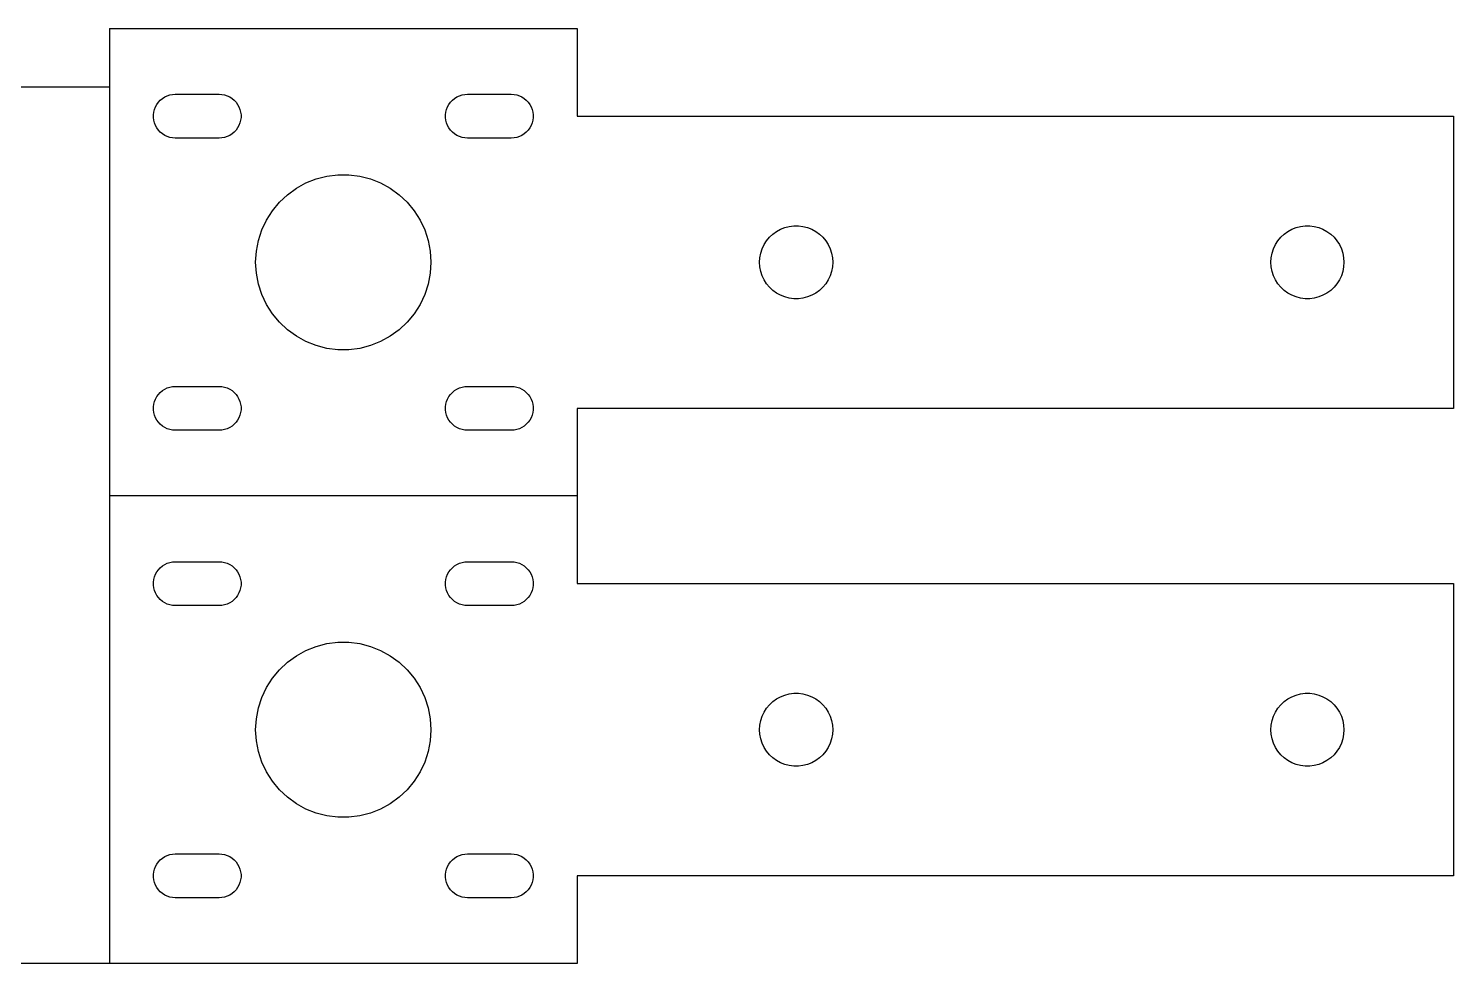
# Model space of a CAD drawing. Extents: x 0 to 499, y -2 to 80.
# Drawn here: x 234.9 to 332.4, y 0.1 to 64.1 of the extents above; entities that cross this region are included whole.
import ezdxf

# ---------------------------------------------------------------- set-up
doc = ezdxf.new("R2010")
doc.units = 0
doc.layers.add('LAYER_1', color=7, linetype='CONTINUOUS')

msp = doc.modelspace()

# ---------------------------------------------------------------- linework, layer by layer
at = {"layer": 'LAYER_1', "color": 7}
for p, q in [((240.423327, 64.141103), (240.423327, 0.141112)), ((240.423327, 64.141103), (272.423327, 64.141103)), ((272.423327, 64.141103), (272.423327, 58.141112)), ((220.423328, 60.141111), (240.423327, 60.141111)), ((244.200327, 59.455111), (244.371326, 59.536108)), ((244.371326, 59.536108), (244.550328, 59.594105)), ((244.550328, 59.594105), (244.735327, 59.629101)), ((244.735327, 59.629101), (244.923327, 59.641236)), ((244.923327, 59.641095), (247.923327, 59.641095)), ((247.923327, 59.641095), (248.111326, 59.628959)), ((248.111326, 59.629101), (248.296326, 59.594105)), ((248.296326, 59.594105), (248.475328, 59.536108)), ((248.475328, 59.536108), (248.646326, 59.455111)), ((264.200327, 59.455111), (264.371327, 59.536108)), ((264.371327, 59.536108), (264.550327, 59.594105)), ((264.550327, 59.594105), (264.735327, 59.629101)), ((264.735327, 59.629101), (264.923327, 59.641236)), ((264.923327, 59.641095), (267.923327, 59.641095)), ((267.923327, 59.641095), (268.111327, 59.628959)), ((268.111327, 59.629101), (268.296327, 59.594105)), ((268.296327, 59.594105), (268.475327, 59.536108)), ((268.475327, 59.536108), (268.646327, 59.455111)), ((243.450327, 58.422093), (243.496327, 58.605114)), ((243.496327, 58.605114), (243.566326, 58.780091)), ((243.566326, 58.780091), (243.657326, 58.945107)), ((243.657326, 58.945107), (243.767328, 59.097112)), ((243.767328, 59.097112), (243.896326, 59.234102)), ((243.896326, 59.234102), (244.041326, 59.355091)), ((244.041326, 59.355091), (244.200327, 59.455111)), ((248.646326, 59.455111), (248.805327, 59.355091)), ((248.805327, 59.355091), (248.950328, 59.234102)), ((248.950328, 59.234102), (249.079326, 59.097112)), ((249.079326, 59.097112), (249.189327, 58.945107)), ((249.189327, 58.945107), (249.280327, 58.780091)), ((249.280327, 58.780091), (249.350327, 58.605114)), ((249.350327, 58.605114), (249.396327, 58.422093)), ((263.450327, 58.422093), (263.496327, 58.605114)), ((263.496327, 58.605114), (263.566327, 58.780091)), ((263.566327, 58.780091), (263.657327, 58.945107)), ((263.657327, 58.945107), (263.767327, 59.097112)), ((263.767327, 59.097112), (263.896327, 59.234102)), ((263.896327, 59.234102), (264.041327, 59.355091)), ((264.041327, 59.355091), (264.200327, 59.455111)), ((268.646327, 59.455111), (268.805327, 59.355091)), ((268.805327, 59.355091), (268.950327, 59.234102)), ((268.950327, 59.234102), (269.079327, 59.097112)), ((269.079327, 59.097112), (269.189327, 58.945107)), ((269.189327, 58.945107), (269.280327, 58.780091)), ((269.280327, 58.780091), (269.350327, 58.605114)), ((269.350327, 58.605114), (269.396327, 58.422093)), ((243.426327, 58.235092), (243.450316, 58.422093)), ((243.426327, 58.047104), (243.426327, 58.235092)), ((243.450327, 57.860103), (243.426338, 58.047104)), ((243.496327, 57.677111), (243.450327, 57.860103)), ((243.566326, 57.502105), (243.496327, 57.677111)), ((249.350327, 57.677111), (249.280327, 57.502105)), ((249.396327, 57.860103), (249.350327, 57.677111)), ((249.396327, 58.422093), (249.420327, 58.235092)), ((249.420327, 58.047104), (249.396327, 57.860103)), ((249.420327, 58.235092), (249.420327, 58.047104)), ((263.426327, 58.235092), (263.450327, 58.422093)), ((263.426327, 58.047104), (263.426327, 58.235092)), ((263.450327, 57.860103), (263.426327, 58.047104)), ((263.496327, 57.677111), (263.450327, 57.860103)), ((263.566327, 57.502105), (263.496327, 57.677111)), ((269.350327, 57.677111), (269.280327, 57.502105)), ((269.396327, 57.860103), (269.350327, 57.677111)), ((269.396327, 58.422093), (269.420327, 58.235092)), ((269.420327, 58.047104), (269.396327, 57.860103)), ((269.420327, 58.235092), (269.420327, 58.047104)), ((272.423327, 58.141112), (332.423327, 58.141112)), ((332.423327, 58.141112), (332.423327, 38.141096)), ((243.657326, 57.337089), (243.566326, 57.502105)), ((243.767328, 57.185113), (243.657326, 57.337089)), ((243.896326, 57.048094), (243.767328, 57.185113)), ((244.041326, 56.927105), (243.896326, 57.048094)), ((244.200327, 56.827114), (244.041326, 56.927105)), ((244.371326, 56.746116), (244.200327, 56.827114)), ((244.550328, 56.688091), (244.371326, 56.746116)), ((244.735327, 56.653095), (244.550328, 56.688091)), ((244.923327, 56.641101), (244.735327, 56.653237)), ((247.923327, 56.641101), (244.923327, 56.641101)), ((248.111326, 56.653095), (247.923327, 56.64096)), ((248.296326, 56.688091), (248.111326, 56.653095)), ((248.475328, 56.746116), (248.296326, 56.688091)), ((248.646326, 56.827114), (248.475328, 56.746116)), ((248.805327, 56.927105), (248.646326, 56.827114)), ((248.950328, 57.048094), (248.805327, 56.927105)), ((249.079326, 57.185113), (248.950328, 57.048094)), ((249.189327, 57.337089), (249.079326, 57.185113)), ((249.280327, 57.502105), (249.189327, 57.337089)), ((263.657327, 57.337089), (263.566327, 57.502105)), ((263.767327, 57.185113), (263.657327, 57.337089)), ((263.896327, 57.048094), (263.767327, 57.185113)), ((264.041327, 56.927105), (263.896327, 57.048094)), ((264.200327, 56.827114), (264.041327, 56.927105)), ((264.371327, 56.746116), (264.200327, 56.827114)), ((264.550327, 56.688091), (264.371327, 56.746116)), ((264.735327, 56.653095), (264.550327, 56.688091)), ((264.923327, 56.641101), (264.735327, 56.653237)), ((267.923327, 56.641101), (264.923327, 56.641101)), ((268.111327, 56.653095), (267.923327, 56.64096)), ((268.296327, 56.688091), (268.111327, 56.653095)), ((268.475327, 56.746116), (268.296327, 56.688091)), ((268.646327, 56.827114), (268.475327, 56.746116)), ((268.805327, 56.927105), (268.646327, 56.827114)), ((268.950327, 57.048094), (268.805327, 56.927105)), ((269.079327, 57.185113), (268.950327, 57.048094)), ((269.189327, 57.337089), (269.079327, 57.185113)), ((269.280327, 57.502105), (269.189327, 57.337089)), ((253.868327, 53.5701), (254.569327, 53.847101)), ((254.569327, 53.847101), (255.299327, 54.035089)), ((255.299327, 54.035089), (256.046327, 54.129097)), ((256.046327, 54.129097), (256.800327, 54.129097)), ((256.800327, 54.129097), (257.547327, 54.035089)), ((257.547327, 54.035089), (258.277327, 53.847101)), ((258.277327, 53.847101), (258.978327, 53.5701)), ((252.049327, 52.248115), (252.598327, 52.764101)), ((252.598327, 52.764101), (253.208327, 53.207106)), ((253.208327, 53.207106), (253.868327, 53.5701)), ((258.978327, 53.5701), (259.638327, 53.207106)), ((259.638327, 53.207106), (260.248327, 52.764101)), ((260.248327, 52.764101), (260.797327, 52.248115)), ((251.569327, 51.668091), (252.049327, 52.248115)), ((260.797327, 52.248115), (261.277327, 51.668091)), ((250.844327, 50.350114), (251.165327, 51.032104)), ((251.165327, 51.032104), (251.569327, 51.668091)), ((261.277327, 51.668091), (261.681327, 51.032104)), ((261.681327, 51.032104), (262.002327, 50.350114)), ((250.612327, 49.6331), (250.844327, 50.350114)), ((262.002327, 50.350114), (262.234327, 49.6331)), ((285.400327, 49.610099), (285.601327, 49.852104)), ((285.601327, 49.852104), (285.829327, 50.067101)), ((285.829327, 50.067101), (286.083327, 50.252098)), ((286.083327, 50.252098), (286.359327, 50.403115)), ((286.359327, 50.403115), (286.650327, 50.519108)), ((286.650327, 50.519108), (286.955327, 50.597115)), ((286.955327, 50.597115), (287.266327, 50.636089)), ((287.266327, 50.636089), (287.580327, 50.636089)), ((287.580327, 50.636089), (287.891327, 50.597115)), ((287.891327, 50.597115), (288.196327, 50.519108)), ((288.196327, 50.519108), (288.487327, 50.403115)), ((288.487327, 50.403115), (288.763327, 50.252098)), ((288.763327, 50.252098), (289.017327, 50.067101)), ((289.017327, 50.067101), (289.245327, 49.852104)), ((289.245327, 49.852104), (289.446327, 49.610099)), ((320.400327, 49.610099), (320.601326, 49.852104)), ((320.601326, 49.852104), (320.829328, 50.067101)), ((320.829328, 50.067101), (321.083328, 50.252098)), ((321.083328, 50.252098), (321.359327, 50.403115)), ((321.359327, 50.403115), (321.650326, 50.519108)), ((321.650326, 50.519108), (321.955327, 50.597115)), ((321.955327, 50.597115), (322.266327, 50.636089)), ((322.266327, 50.636089), (322.580327, 50.636089)), ((322.580327, 50.636089), (322.891328, 50.597115)), ((322.891328, 50.597115), (323.196325, 50.519108)), ((323.196325, 50.519108), (323.487328, 50.403115)), ((323.487328, 50.403115), (323.763327, 50.252098)), ((323.763327, 50.252098), (324.017327, 50.067101)), ((324.017327, 50.067101), (324.245326, 49.852104)), ((324.245326, 49.852104), (324.446327, 49.610099)), ((250.423327, 48.141104), (250.470327, 48.893113)), ((250.470327, 48.893113), (250.612327, 49.6331)), ((262.234327, 49.6331), (262.376327, 48.893113)), ((262.376327, 48.893113), (262.423327, 48.141104)), ((285.002327, 48.763093), (285.099327, 49.061092)), ((285.099327, 49.061092), (285.232327, 49.345092)), ((285.232327, 49.345092), (285.400327, 49.610099)), ((289.446327, 49.610099), (289.614327, 49.345092)), ((289.614327, 49.345092), (289.747327, 49.061092)), ((289.747327, 49.061092), (289.844327, 48.763093)), ((320.002326, 48.763093), (320.099326, 49.061092)), ((320.099326, 49.061092), (320.232326, 49.345092)), ((320.232326, 49.345092), (320.400327, 49.610099)), ((324.446327, 49.610099), (324.614326, 49.345092)), ((324.614326, 49.345092), (324.747326, 49.061092)), ((324.747326, 49.061092), (324.844325, 48.763093)), ((250.470327, 47.389095), (250.423327, 48.141104)), ((262.423327, 48.141104), (262.376327, 47.389095)), ((284.943327, 47.828091), (284.923326, 48.141104)), ((284.923327, 48.141104), (284.943328, 48.454088)), ((284.943327, 48.454088), (285.002327, 48.763093)), ((285.002327, 47.519114), (284.943327, 47.828091)), ((289.844327, 48.763093), (289.903327, 48.454088)), ((289.903327, 47.828091), (289.844327, 47.519114)), ((289.923327, 48.141104), (289.903326, 47.828091)), ((289.903327, 48.454088), (289.923328, 48.141104)), ((319.943328, 47.828091), (319.923318, 48.141104)), ((319.923327, 48.141104), (319.943336, 48.454088)), ((319.943328, 48.454088), (320.002326, 48.763093)), ((320.002326, 47.519114), (319.943328, 47.828091)), ((324.844325, 48.763093), (324.903327, 48.454088)), ((324.903327, 47.828091), (324.844325, 47.519114)), ((324.923328, 48.141104), (324.903318, 47.828091)), ((324.903327, 48.454088), (324.923336, 48.141104)), ((250.612327, 46.649108), (250.470327, 47.389095)), ((262.376327, 47.389095), (262.234327, 46.649108)), ((285.099327, 47.221116), (285.002327, 47.519114)), ((285.232327, 46.937116), (285.099327, 47.221116)), ((285.400327, 46.672109), (285.232327, 46.937116)), ((289.614327, 46.937116), (289.446327, 46.672109)), ((289.747327, 47.221116), (289.614327, 46.937116)), ((289.844327, 47.519114), (289.747327, 47.221116)), ((320.099326, 47.221116), (320.002326, 47.519114)), ((320.232326, 46.937116), (320.099326, 47.221116)), ((320.400327, 46.672109), (320.232326, 46.937116)), ((324.614326, 46.937116), (324.446327, 46.672109)), ((324.747326, 47.221116), (324.614326, 46.937116)), ((324.844325, 47.519114), (324.747326, 47.221116)), ((250.844327, 45.932094), (250.612327, 46.649108)), ((251.165327, 45.250104), (250.844327, 45.932094)), ((262.002327, 45.932094), (261.681327, 45.250104)), ((262.234327, 46.649108), (262.002327, 45.932094)), ((285.601327, 46.430103), (285.400327, 46.672109)), ((285.829327, 46.215107), (285.601327, 46.430103)), ((286.083327, 46.03011), (285.829327, 46.215107)), ((286.359327, 45.879093), (286.083327, 46.03011)), ((286.650327, 45.763099), (286.359327, 45.879093)), ((288.487327, 45.879093), (288.196327, 45.763099)), ((288.763327, 46.03011), (288.487327, 45.879093)), ((289.017327, 46.215107), (288.763327, 46.03011)), ((289.245327, 46.430103), (289.017327, 46.215107)), ((289.446327, 46.672109), (289.245327, 46.430103)), ((320.601326, 46.430103), (320.400327, 46.672109)), ((320.829328, 46.215107), (320.601326, 46.430103)), ((321.083328, 46.03011), (320.829328, 46.215107)), ((321.359327, 45.879093), (321.083328, 46.03011)), ((321.650326, 45.763099), (321.359327, 45.879093)), ((323.487328, 45.879093), (323.196325, 45.763099)), ((323.763327, 46.03011), (323.487328, 45.879093)), ((324.017327, 46.215107), (323.763327, 46.03011)), ((324.245326, 46.430103), (324.017327, 46.215107)), ((324.446327, 46.672109), (324.245326, 46.430103)), ((251.569327, 44.614116), (251.165327, 45.250104)), ((261.681327, 45.250104), (261.277327, 44.614116)), ((286.955327, 45.685093), (286.650327, 45.763099)), ((287.266327, 45.64609), (286.955327, 45.685093)), ((287.580327, 45.64609), (287.266327, 45.64609)), ((287.891327, 45.685093), (287.580327, 45.64609)), ((288.196327, 45.763099), (287.891327, 45.685093)), ((321.955327, 45.685093), (321.650326, 45.763099)), ((322.266327, 45.64609), (321.955327, 45.685093)), ((322.580327, 45.64609), (322.266327, 45.64609)), ((322.891328, 45.685093), (322.580327, 45.64609)), ((323.196325, 45.763099), (322.891328, 45.685093)), ((252.049327, 44.034093), (251.569327, 44.614116)), ((252.598327, 43.518106), (252.049327, 44.034093)), ((260.797327, 44.034093), (260.248327, 43.518106)), ((261.277327, 44.614116), (260.797327, 44.034093)), ((253.208327, 43.075102), (252.598327, 43.518106)), ((253.868327, 42.712108), (253.208327, 43.075102)), ((259.638327, 43.075102), (258.978327, 42.712108)), ((260.248327, 43.518106), (259.638327, 43.075102)), ((254.569327, 42.435107), (253.868327, 42.712108)), ((255.299327, 42.24709), (254.569327, 42.435107)), ((256.046327, 42.15311), (255.299327, 42.24709)), ((256.800327, 42.15311), (256.046327, 42.15311)), ((257.547327, 42.24709), (256.800327, 42.15311)), ((258.277327, 42.435107), (257.547327, 42.24709)), ((258.978327, 42.712108), (258.277327, 42.435107)), ((243.657326, 38.94509), (243.767328, 39.097095)), ((243.767328, 39.097095), (243.896326, 39.234114)), ((243.896326, 39.234114), (244.041326, 39.355103)), ((244.041326, 39.355103), (244.200327, 39.455094)), ((244.200327, 39.455094), (244.371326, 39.536092)), ((244.371326, 39.536092), (244.550328, 39.594089)), ((244.550328, 39.594089), (244.735327, 39.629112)), ((244.735327, 39.629112), (244.923327, 39.641248)), ((244.923327, 39.641107), (247.923327, 39.641107)), ((247.923327, 39.641107), (248.111326, 39.628971)), ((248.111326, 39.629112), (248.296326, 39.594089)), ((248.296326, 39.594089), (248.475328, 39.536092)), ((248.475328, 39.536092), (248.646326, 39.455094)), ((248.646326, 39.455094), (248.805327, 39.355103)), ((248.805327, 39.355103), (248.950328, 39.234114)), ((248.950328, 39.234114), (249.079326, 39.097095)), ((249.079326, 39.097095), (249.189327, 38.94509)), ((263.657327, 38.94509), (263.767327, 39.097095)), ((263.767327, 39.097095), (263.896327, 39.234114)), ((263.896327, 39.234114), (264.041327, 39.355103)), ((264.041327, 39.355103), (264.200327, 39.455094)), ((264.200327, 39.455094), (264.371327, 39.536092)), ((264.371327, 39.536092), (264.550327, 39.594089)), ((264.550327, 39.594089), (264.735327, 39.629112)), ((264.735327, 39.629112), (264.923327, 39.641248)), ((264.923327, 39.641107), (267.923327, 39.641107)), ((267.923327, 39.641107), (268.111327, 39.628971)), ((268.111327, 39.629112), (268.296327, 39.594089)), ((268.296327, 39.594089), (268.475327, 39.536092)), ((268.475327, 39.536092), (268.646327, 39.455094)), ((268.646327, 39.455094), (268.805327, 39.355103)), ((268.805327, 39.355103), (268.950327, 39.234114)), ((268.950327, 39.234114), (269.079327, 39.097095)), ((269.079327, 39.097095), (269.189327, 38.94509)), ((243.426327, 38.235104), (243.450316, 38.422104)), ((243.426327, 38.047116), (243.426327, 38.235104)), ((243.450327, 37.860115), (243.426338, 38.047116)), ((243.450327, 38.422104), (243.496327, 38.605097)), ((243.496327, 38.605097), (243.566326, 38.780103)), ((243.566326, 38.780103), (243.657326, 38.94509)), ((249.189327, 38.94509), (249.280327, 38.780103)), ((249.280327, 38.780103), (249.350327, 38.605097)), ((249.350327, 38.605097), (249.396327, 38.422104)), ((249.396327, 38.422104), (249.420327, 38.235104)), ((249.420327, 38.047116), (249.396327, 37.860115)), ((249.420327, 38.235104), (249.420327, 38.047116)), ((263.426327, 38.235104), (263.450327, 38.422104)), ((263.426327, 38.047116), (263.426327, 38.235104)), ((263.450327, 37.860115), (263.426327, 38.047116)), ((263.450327, 38.422104), (263.496327, 38.605097)), ((263.496327, 38.605097), (263.566327, 38.780103)), ((263.566327, 38.780103), (263.657327, 38.94509)), ((269.189327, 38.94509), (269.280327, 38.780103)), ((269.280327, 38.780103), (269.350327, 38.605097)), ((269.350327, 38.605097), (269.396327, 38.422104)), ((269.396327, 38.422104), (269.420327, 38.235104)), ((269.420327, 38.047116), (269.396327, 37.860115)), ((269.420327, 38.235104), (269.420327, 38.047116)), ((272.423327, 38.141096), (272.423327, 26.141117)), ((332.423327, 38.141096), (272.423327, 38.141096)), ((243.496327, 37.677094), (243.450327, 37.860115)), ((243.566326, 37.502116), (243.496327, 37.677094)), ((243.657326, 37.337101), (243.566326, 37.502116)), ((243.767328, 37.185096), (243.657326, 37.337101)), ((243.896326, 37.048105), (243.767328, 37.185096)), ((249.079326, 37.185096), (248.950328, 37.048105)), ((249.189327, 37.337101), (249.079326, 37.185096)), ((249.280327, 37.502116), (249.189327, 37.337101)), ((249.350327, 37.677094), (249.280327, 37.502116)), ((249.396327, 37.860115), (249.350327, 37.677094)), ((263.496327, 37.677094), (263.450327, 37.860115)), ((263.566327, 37.502116), (263.496327, 37.677094)), ((263.657327, 37.337101), (263.566327, 37.502116)), ((263.767327, 37.185096), (263.657327, 37.337101)), ((263.896327, 37.048105), (263.767327, 37.185096)), ((269.079327, 37.185096), (268.950327, 37.048105)), ((269.189327, 37.337101), (269.079327, 37.185096)), ((269.280327, 37.502116), (269.189327, 37.337101)), ((269.350327, 37.677094), (269.280327, 37.502116)), ((269.396327, 37.860115), (269.350327, 37.677094)), ((244.041326, 36.927089), (243.896326, 37.048105)), ((244.200327, 36.827097), (244.041326, 36.927089)), ((244.371326, 36.746099), (244.200327, 36.827097)), ((244.550328, 36.688103), (244.371326, 36.746099)), ((244.735327, 36.653107), (244.550328, 36.688103)), ((244.923327, 36.641113), (244.735327, 36.653248)), ((247.923327, 36.641113), (244.923327, 36.641113)), ((248.111326, 36.653107), (247.923327, 36.640972)), ((248.296326, 36.688103), (248.111326, 36.653107)), ((248.475328, 36.746099), (248.296326, 36.688103)), ((248.646326, 36.827097), (248.475328, 36.746099)), ((248.805327, 36.927089), (248.646326, 36.827097)), ((248.950328, 37.048105), (248.805327, 36.927089)), ((264.041327, 36.927089), (263.896327, 37.048105)), ((264.200327, 36.827097), (264.041327, 36.927089)), ((264.371327, 36.746099), (264.200327, 36.827097)), ((264.550327, 36.688103), (264.371327, 36.746099)), ((264.735327, 36.653107), (264.550327, 36.688103)), ((264.923327, 36.641113), (264.735327, 36.653248)), ((267.923327, 36.641113), (264.923327, 36.641113)), ((268.111327, 36.653107), (267.923327, 36.640972)), ((268.296327, 36.688103), (268.111327, 36.653107)), ((268.475327, 36.746099), (268.296327, 36.688103)), ((268.646327, 36.827097), (268.475327, 36.746099)), ((268.805327, 36.927089), (268.646327, 36.827097)), ((268.950327, 37.048105), (268.805327, 36.927089)), ((272.423327, 32.141108), (240.423327, 32.141108)), ((243.896326, 27.234107), (244.041326, 27.355096)), ((244.041326, 27.355096), (244.200327, 27.455115)), ((244.200327, 27.455115), (244.371326, 27.536113)), ((244.371326, 27.536113), (244.550328, 27.59411)), ((244.550328, 27.59411), (244.735327, 27.629105)), ((244.735327, 27.629105), (244.923327, 27.641241)), ((244.923327, 27.6411), (247.923327, 27.6411)), ((247.923327, 27.6411), (248.111326, 27.628964)), ((248.111326, 27.629105), (248.296326, 27.59411)), ((248.296326, 27.59411), (248.475328, 27.536113)), ((248.475328, 27.536113), (248.646326, 27.455115)), ((248.646326, 27.455115), (248.805327, 27.355096)), ((248.805327, 27.355096), (248.950328, 27.234107)), ((263.896327, 27.234107), (264.041327, 27.355096)), ((264.041327, 27.355096), (264.200327, 27.455115)), ((264.200327, 27.455115), (264.371327, 27.536113)), ((264.371327, 27.536113), (264.550327, 27.59411)), ((264.550327, 27.59411), (264.735327, 27.629105)), ((264.735327, 27.629105), (264.923327, 27.641241)), ((264.923327, 27.6411), (267.923327, 27.6411)), ((267.923327, 27.6411), (268.111327, 27.628964)), ((268.111327, 27.629105), (268.296327, 27.59411)), ((268.296327, 27.59411), (268.475327, 27.536113)), ((268.475327, 27.536113), (268.646327, 27.455115)), ((268.646327, 27.455115), (268.805327, 27.355096)), ((268.805327, 27.355096), (268.950327, 27.234107)), ((243.426327, 26.235097), (243.450316, 26.422097)), ((243.450327, 26.422097), (243.496327, 26.605118)), ((243.496327, 26.605118), (243.566326, 26.780096)), ((243.566326, 26.780096), (243.657326, 26.945112)), ((243.657326, 26.945112), (243.767328, 27.097116)), ((243.767328, 27.097116), (243.896326, 27.234107)), ((248.950328, 27.234107), (249.079326, 27.097116)), ((249.079326, 27.097116), (249.189327, 26.945112)), ((249.189327, 26.945112), (249.280327, 26.780096)), ((249.280327, 26.780096), (249.350327, 26.605118)), ((249.350327, 26.605118), (249.396327, 26.422097)), ((249.396327, 26.422097), (249.420327, 26.235097)), ((263.426327, 26.235097), (263.450327, 26.422097)), ((263.450327, 26.422097), (263.496327, 26.605118)), ((263.496327, 26.605118), (263.566327, 26.780096)), ((263.566327, 26.780096), (263.657327, 26.945112)), ((263.657327, 26.945112), (263.767327, 27.097116)), ((263.767327, 27.097116), (263.896327, 27.234107)), ((268.950327, 27.234107), (269.079327, 27.097116)), ((269.079327, 27.097116), (269.189327, 26.945112)), ((269.189327, 26.945112), (269.280327, 26.780096)), ((269.280327, 26.780096), (269.350327, 26.605118)), ((269.350327, 26.605118), (269.396327, 26.422097)), ((269.396327, 26.422097), (269.420327, 26.235097)), ((243.426327, 26.047109), (243.426327, 26.235097)), ((243.450327, 25.860108), (243.426338, 26.047109)), ((243.496327, 25.677115), (243.450327, 25.860108)), ((243.566326, 25.502109), (243.496327, 25.677115)), ((243.657326, 25.337094), (243.566326, 25.502109)), ((249.280327, 25.502109), (249.189327, 25.337094)), ((249.350327, 25.677115), (249.280327, 25.502109)), ((249.396327, 25.860108), (249.350327, 25.677115)), ((249.420327, 26.047109), (249.396327, 25.860108)), ((249.420327, 26.235097), (249.420327, 26.047109)), ((263.426327, 26.047109), (263.426327, 26.235097)), ((263.450327, 25.860108), (263.426327, 26.047109)), ((263.496327, 25.677115), (263.450327, 25.860108)), ((263.566327, 25.502109), (263.496327, 25.677115)), ((263.657327, 25.337094), (263.566327, 25.502109)), ((269.280327, 25.502109), (269.189327, 25.337094)), ((269.350327, 25.677115), (269.280327, 25.502109)), ((269.396327, 25.860108), (269.350327, 25.677115)), ((269.420327, 26.047109), (269.396327, 25.860108)), ((269.420327, 26.235097), (269.420327, 26.047109)), ((272.423327, 26.141117), (332.423327, 26.141117)), ((332.423327, 26.141117), (332.423327, 6.1411)), ((243.767328, 25.185117), (243.657326, 25.337094)), ((243.896326, 25.048098), (243.767328, 25.185117)), ((244.041326, 24.92711), (243.896326, 25.048098)), ((244.200327, 24.827118), (244.041326, 24.92711)), ((244.371326, 24.746121), (244.200327, 24.827118)), ((244.550328, 24.688096), (244.371326, 24.746121)), ((244.735327, 24.6531), (244.550328, 24.688096)), ((244.923327, 24.641106), (244.735327, 24.653241)), ((247.923327, 24.641106), (244.923327, 24.641106)), ((248.111326, 24.6531), (247.923327, 24.640965)), ((248.296326, 24.688096), (248.111326, 24.6531)), ((248.475328, 24.746121), (248.296326, 24.688096)), ((248.646326, 24.827118), (248.475328, 24.746121)), ((248.805327, 24.92711), (248.646326, 24.827118)), ((248.950328, 25.048098), (248.805327, 24.92711)), ((249.079326, 25.185117), (248.950328, 25.048098)), ((249.189327, 25.337094), (249.079326, 25.185117)), ((263.767327, 25.185117), (263.657327, 25.337094)), ((263.896327, 25.048098), (263.767327, 25.185117)), ((264.041327, 24.92711), (263.896327, 25.048098)), ((264.200327, 24.827118), (264.041327, 24.92711)), ((264.371327, 24.746121), (264.200327, 24.827118)), ((264.550327, 24.688096), (264.371327, 24.746121)), ((264.735327, 24.6531), (264.550327, 24.688096)), ((264.923327, 24.641106), (264.735327, 24.653241)), ((267.923327, 24.641106), (264.923327, 24.641106)), ((268.111327, 24.6531), (267.923327, 24.640965)), ((268.296327, 24.688096), (268.111327, 24.6531)), ((268.475327, 24.746121), (268.296327, 24.688096)), ((268.646327, 24.827118), (268.475327, 24.746121)), ((268.805327, 24.92711), (268.646327, 24.827118)), ((268.950327, 25.048098), (268.805327, 24.92711)), ((269.079327, 25.185117), (268.950327, 25.048098)), ((269.189327, 25.337094), (269.079327, 25.185117)), ((253.208327, 21.20711), (253.868327, 21.570105)), ((253.868327, 21.570105), (254.569327, 21.847106)), ((254.569327, 21.847106), (255.299327, 22.035094)), ((255.299327, 22.035094), (256.046327, 22.129102)), ((256.046327, 22.129102), (256.800327, 22.129102)), ((256.800327, 22.129102), (257.547327, 22.035094)), ((257.547327, 22.035094), (258.277327, 21.847106)), ((258.277327, 21.847106), (258.978327, 21.570105)), ((258.978327, 21.570105), (259.638327, 21.20711)), ((252.049327, 20.248119), (252.598327, 20.764106)), ((252.598327, 20.764106), (253.208327, 21.20711)), ((259.638327, 21.20711), (260.248327, 20.764106)), ((260.248327, 20.764106), (260.797327, 20.248119)), ((251.165327, 19.032108), (251.569327, 19.668096)), ((251.569327, 19.668096), (252.049327, 20.248119)), ((260.797327, 20.248119), (261.277327, 19.668096)), ((261.277327, 19.668096), (261.681327, 19.032108)), ((250.844327, 18.350118), (251.165327, 19.032108)), ((261.681327, 19.032108), (262.002327, 18.350118)), ((286.650327, 18.519113), (286.955327, 18.597119)), ((286.955327, 18.597119), (287.266327, 18.636094)), ((287.266327, 18.636094), (287.580327, 18.636094)), ((287.580327, 18.636094), (287.891327, 18.597119)), ((287.891327, 18.597119), (288.196327, 18.519113)), ((321.650326, 18.519113), (321.955327, 18.597119)), ((321.955327, 18.597119), (322.266327, 18.636094)), ((322.266327, 18.636094), (322.580327, 18.636094)), ((322.580327, 18.636094), (322.891328, 18.597119)), ((322.891328, 18.597119), (323.196325, 18.519113)), ((250.470327, 16.893118), (250.612327, 17.633105)), ((250.612327, 17.633105), (250.844327, 18.350118)), ((262.002327, 18.350118), (262.234327, 17.633105)), ((262.234327, 17.633105), (262.376327, 16.893118)), ((285.232327, 17.345097), (285.400327, 17.610104)), ((285.400327, 17.610104), (285.601327, 17.852109)), ((285.601327, 17.852109), (285.829327, 18.067106)), ((285.829327, 18.067106), (286.083327, 18.252103)), ((286.083327, 18.252103), (286.359327, 18.40312)), ((286.359327, 18.40312), (286.650327, 18.519113)), ((288.196327, 18.519113), (288.487327, 18.40312)), ((288.487327, 18.40312), (288.763327, 18.252103)), ((288.763327, 18.252103), (289.017327, 18.067106)), ((289.017327, 18.067106), (289.245327, 17.852109)), ((289.245327, 17.852109), (289.446327, 17.610104)), ((289.446327, 17.610104), (289.614327, 17.345097)), ((320.232326, 17.345097), (320.400327, 17.610104)), ((320.400327, 17.610104), (320.601326, 17.852109)), ((320.601326, 17.852109), (320.829328, 18.067106)), ((320.829328, 18.067106), (321.083328, 18.252103)), ((321.083328, 18.252103), (321.359327, 18.40312)), ((321.359327, 18.40312), (321.650326, 18.519113)), ((323.196325, 18.519113), (323.487328, 18.40312)), ((323.487328, 18.40312), (323.763327, 18.252103)), ((323.763327, 18.252103), (324.017327, 18.067106)), ((324.017327, 18.067106), (324.245326, 17.852109)), ((324.245326, 17.852109), (324.446327, 17.610104)), ((324.446327, 17.610104), (324.614326, 17.345097)), ((250.423327, 16.141109), (250.470327, 16.893118)), ((262.376327, 16.893118), (262.423327, 16.141109)), ((284.943327, 16.454093), (285.002327, 16.763098)), ((285.002327, 16.763098), (285.099327, 17.061097)), ((285.099327, 17.061097), (285.232327, 17.345097)), ((289.614327, 17.345097), (289.747327, 17.061097)), ((289.747327, 17.061097), (289.844327, 16.763098)), ((289.844327, 16.763098), (289.903327, 16.454093)), ((319.943328, 16.454093), (320.002326, 16.763098)), ((320.002326, 16.763098), (320.099326, 17.061097)), ((320.099326, 17.061097), (320.232326, 17.345097)), ((324.614326, 17.345097), (324.747326, 17.061097)), ((324.747326, 17.061097), (324.844325, 16.763098)), ((324.844325, 16.763098), (324.903327, 16.454093)), ((250.470327, 15.389099), (250.423327, 16.141109)), ((262.423327, 16.141109), (262.376327, 15.389099)), ((284.943327, 15.828096), (284.923326, 16.141109)), ((284.923327, 16.141109), (284.943328, 16.454093)), ((285.002327, 15.519119), (284.943327, 15.828096)), ((289.903327, 15.828096), (289.844327, 15.519119)), ((289.923327, 16.141109), (289.903326, 15.828096)), ((289.903327, 16.454093), (289.923328, 16.141109)), ((319.943328, 15.828096), (319.923318, 16.141109)), ((319.923327, 16.141109), (319.943336, 16.454093)), ((320.002326, 15.519119), (319.943328, 15.828096)), ((324.903327, 15.828096), (324.844325, 15.519119)), ((324.923328, 16.141109), (324.903318, 15.828096)), ((324.903327, 16.454093), (324.923336, 16.141109)), ((250.612327, 14.649113), (250.470327, 15.389099)), ((250.844327, 13.932099), (250.612327, 14.649113)), ((262.234327, 14.649113), (262.002327, 13.932099)), ((262.376327, 15.389099), (262.234327, 14.649113)), ((285.099327, 15.221121), (285.002327, 15.519119)), ((285.232327, 14.93712), (285.099327, 15.221121)), ((285.400327, 14.672114), (285.232327, 14.93712)), ((285.601327, 14.430108), (285.400327, 14.672114)), ((289.446327, 14.672114), (289.245327, 14.430108)), ((289.614327, 14.93712), (289.446327, 14.672114)), ((289.747327, 15.221121), (289.614327, 14.93712)), ((289.844327, 15.519119), (289.747327, 15.221121)), ((320.099326, 15.221121), (320.002326, 15.519119)), ((320.232326, 14.93712), (320.099326, 15.221121)), ((320.400327, 14.672114), (320.232326, 14.93712)), ((320.601326, 14.430108), (320.400327, 14.672114)), ((324.446327, 14.672114), (324.245326, 14.430108)), ((324.614326, 14.93712), (324.446327, 14.672114)), ((324.747326, 15.221121), (324.614326, 14.93712)), ((324.844325, 15.519119), (324.747326, 15.221121)), ((251.165327, 13.250109), (250.844327, 13.932099)), ((262.002327, 13.932099), (261.681327, 13.250109)), ((285.829327, 14.215111), (285.601327, 14.430108)), ((286.083327, 14.030115), (285.829327, 14.215111)), ((286.359327, 13.879098), (286.083327, 14.030115)), ((286.650327, 13.763104), (286.359327, 13.879098)), ((286.955327, 13.685098), (286.650327, 13.763104)), ((287.266327, 13.646095), (286.955327, 13.685098)), ((287.891327, 13.685098), (287.580327, 13.646095)), ((288.196327, 13.763104), (287.891327, 13.685098)), ((288.487327, 13.879098), (288.196327, 13.763104)), ((288.763327, 14.030115), (288.487327, 13.879098)), ((289.017327, 14.215111), (288.763327, 14.030115)), ((289.245327, 14.430108), (289.017327, 14.215111)), ((320.829328, 14.215111), (320.601326, 14.430108)), ((321.083328, 14.030115), (320.829328, 14.215111)), ((321.359327, 13.879098), (321.083328, 14.030115)), ((321.650326, 13.763104), (321.359327, 13.879098)), ((321.955327, 13.685098), (321.650326, 13.763104)), ((322.266327, 13.646095), (321.955327, 13.685098)), ((322.891328, 13.685098), (322.580327, 13.646095)), ((323.196325, 13.763104), (322.891328, 13.685098)), ((323.487328, 13.879098), (323.196325, 13.763104)), ((323.763327, 14.030115), (323.487328, 13.879098)), ((324.017327, 14.215111), (323.763327, 14.030115)), ((324.245326, 14.430108), (324.017327, 14.215111)), ((251.569327, 12.614121), (251.165327, 13.250109)), ((261.681327, 13.250109), (261.277327, 12.614121)), ((287.580327, 13.646095), (287.266327, 13.646095)), ((322.580327, 13.646095), (322.266327, 13.646095)), ((252.049327, 12.034098), (251.569327, 12.614121)), ((252.598327, 11.518111), (252.049327, 12.034098)), ((260.797327, 12.034098), (260.248327, 11.518111)), ((261.277327, 12.614121), (260.797327, 12.034098)), ((253.208327, 11.075107), (252.598327, 11.518111)), ((253.868327, 10.712113), (253.208327, 11.075107)), ((259.638327, 11.075107), (258.978327, 10.712113)), ((260.248327, 11.518111), (259.638327, 11.075107)), ((254.569327, 10.435112), (253.868327, 10.712113)), ((255.299327, 10.247095), (254.569327, 10.435112)), ((256.046327, 10.153115), (255.299327, 10.247095)), ((256.800327, 10.153115), (256.046327, 10.153115)), ((257.547327, 10.247095), (256.800327, 10.153115)), ((258.277327, 10.435112), (257.547327, 10.247095)), ((258.978327, 10.712113), (258.277327, 10.435112)), ((243.566326, 6.780108), (243.657326, 6.945095)), ((243.657326, 6.945095), (243.767328, 7.0971)), ((243.767328, 7.0971), (243.896326, 7.234119)), ((243.896326, 7.234119), (244.041326, 7.355108)), ((244.041326, 7.355108), (244.200327, 7.455099)), ((244.200327, 7.455099), (244.371326, 7.536097)), ((244.371326, 7.536097), (244.550328, 7.594093)), ((244.550328, 7.594093), (244.735327, 7.629117)), ((244.735327, 7.629117), (244.923327, 7.641253)), ((244.923327, 7.641112), (247.923327, 7.641112)), ((247.923327, 7.641112), (248.111326, 7.628976)), ((248.111326, 7.629117), (248.296326, 7.594093)), ((248.296326, 7.594093), (248.475328, 7.536097)), ((248.475328, 7.536097), (248.646326, 7.455099)), ((248.646326, 7.455099), (248.805327, 7.355108)), ((248.805327, 7.355108), (248.950328, 7.234119)), ((248.950328, 7.234119), (249.079326, 7.0971)), ((249.079326, 7.0971), (249.189327, 6.945095)), ((249.189327, 6.945095), (249.280327, 6.780108)), ((263.566327, 6.780108), (263.657327, 6.945095)), ((263.657327, 6.945095), (263.767327, 7.0971)), ((263.767327, 7.0971), (263.896327, 7.234119)), ((263.896327, 7.234119), (264.041327, 7.355108)), ((264.041327, 7.355108), (264.200327, 7.455099)), ((264.200327, 7.455099), (264.371327, 7.536097)), ((264.371327, 7.536097), (264.550327, 7.594093)), ((264.550327, 7.594093), (264.735327, 7.629117)), ((264.735327, 7.629117), (264.923327, 7.641253)), ((264.923327, 7.641112), (267.923327, 7.641112)), ((267.923327, 7.641112), (268.111327, 7.628976)), ((268.111327, 7.629117), (268.296327, 7.594093)), ((268.296327, 7.594093), (268.475327, 7.536097)), ((268.475327, 7.536097), (268.646327, 7.455099)), ((268.646327, 7.455099), (268.805327, 7.355108)), ((268.805327, 7.355108), (268.950327, 7.234119)), ((268.950327, 7.234119), (269.079327, 7.0971)), ((269.079327, 7.0971), (269.189327, 6.945095)), ((269.189327, 6.945095), (269.280327, 6.780108)), ((243.426327, 6.235109), (243.450316, 6.422109)), ((243.426327, 6.04712), (243.426327, 6.235109)), ((243.450327, 5.86012), (243.426338, 6.04712)), ((243.450327, 6.422109), (243.496327, 6.605102)), ((243.496327, 5.677099), (243.450327, 5.86012)), ((243.496327, 6.605102), (243.566326, 6.780108)), ((249.280327, 6.780108), (249.350327, 6.605102)), ((249.350327, 6.605102), (249.396327, 6.422109)), ((249.396327, 5.86012), (249.350327, 5.677099)), ((249.396327, 6.422109), (249.420327, 6.235109)), ((249.420327, 6.04712), (249.396327, 5.86012)), ((249.420327, 6.235109), (249.420327, 6.04712)), ((263.426327, 6.235109), (263.450327, 6.422109)), ((263.426327, 6.04712), (263.426327, 6.235109)), ((263.450327, 5.86012), (263.426327, 6.04712)), ((263.450327, 6.422109), (263.496327, 6.605102)), ((263.496327, 5.677099), (263.450327, 5.86012)), ((263.496327, 6.605102), (263.566327, 6.780108)), ((269.280327, 6.780108), (269.350327, 6.605102)), ((269.350327, 6.605102), (269.396327, 6.422109)), ((269.396327, 5.86012), (269.350327, 5.677099)), ((269.396327, 6.422109), (269.420327, 6.235109)), ((269.420327, 6.04712), (269.396327, 5.86012)), ((269.420327, 6.235109), (269.420327, 6.04712)), ((332.423327, 6.1411), (272.423327, 6.1411)), ((272.423327, 6.1411), (272.423327, 0.141112)), ((243.566326, 5.502121), (243.496327, 5.677099)), ((243.657326, 5.337106), (243.566326, 5.502121)), ((243.767328, 5.185101), (243.657326, 5.337106)), ((243.896326, 5.04811), (243.767328, 5.185101)), ((244.041326, 4.927093), (243.896326, 5.04811)), ((244.200327, 4.827102), (244.041326, 4.927093)), ((248.805327, 4.927093), (248.646326, 4.827102)), ((248.950328, 5.04811), (248.805327, 4.927093)), ((249.079326, 5.185101), (248.950328, 5.04811)), ((249.189327, 5.337106), (249.079326, 5.185101)), ((249.280327, 5.502121), (249.189327, 5.337106)), ((249.350327, 5.677099), (249.280327, 5.502121)), ((263.566327, 5.502121), (263.496327, 5.677099)), ((263.657327, 5.337106), (263.566327, 5.502121)), ((263.767327, 5.185101), (263.657327, 5.337106)), ((263.896327, 5.04811), (263.767327, 5.185101)), ((264.041327, 4.927093), (263.896327, 5.04811)), ((264.200327, 4.827102), (264.041327, 4.927093)), ((268.805327, 4.927093), (268.646327, 4.827102)), ((268.950327, 5.04811), (268.805327, 4.927093)), ((269.079327, 5.185101), (268.950327, 5.04811)), ((269.189327, 5.337106), (269.079327, 5.185101)), ((269.280327, 5.502121), (269.189327, 5.337106)), ((269.350327, 5.677099), (269.280327, 5.502121)), ((244.371326, 4.746104), (244.200327, 4.827102)), ((244.550328, 4.688108), (244.371326, 4.746104)), ((244.735327, 4.653112), (244.550328, 4.688108)), ((244.923327, 4.641118), (244.735327, 4.653253)), ((247.923327, 4.641118), (244.923327, 4.641118)), ((248.111326, 4.653112), (247.923327, 4.640976)), ((248.296326, 4.688108), (248.111326, 4.653112)), ((248.475328, 4.746104), (248.296326, 4.688108)), ((248.646326, 4.827102), (248.475328, 4.746104)), ((264.371327, 4.746104), (264.200327, 4.827102)), ((264.550327, 4.688108), (264.371327, 4.746104)), ((264.735327, 4.653112), (264.550327, 4.688108)), ((264.923327, 4.641118), (264.735327, 4.653253)), ((267.923327, 4.641118), (264.923327, 4.641118)), ((268.111327, 4.653112), (267.923327, 4.640976)), ((268.296327, 4.688108), (268.111327, 4.653112)), ((268.475327, 4.746104), (268.296327, 4.688108)), ((268.646327, 4.827102), (268.475327, 4.746104)), ((272.423327, 0.141112), (0.141111, 0.141117))]:
    msp.add_line(p, q, dxfattribs=at)

doc.saveas('drawing.dxf')
